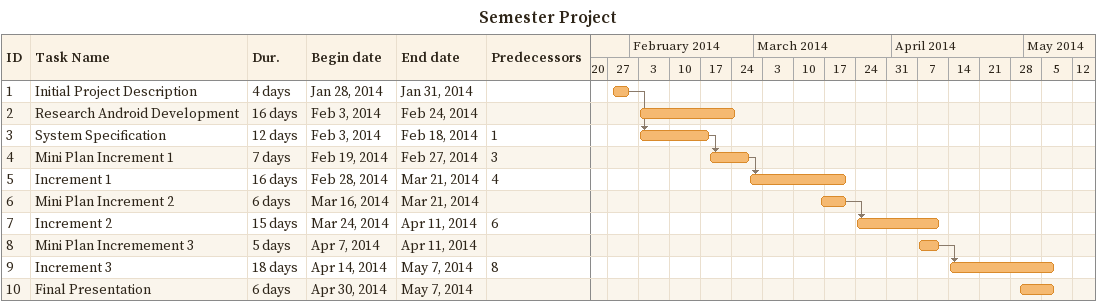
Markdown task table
Semester Project

| ID | Task | Duration | Start | Finish | Predecessors |
|---|---|---|---|---|---|
| 1 | Initial Project Description | 4d | 2014-01-28 | 2014-01-31 |  |
| 2 | Research Android Development | 16d | 2014-02-03 | 2014-02-24 |  |
| 3 | System Specification | 12d | 2014-02-03 | 2014-02-18 | 1 |
| 4 | Mini Plan Increment 1 | 7d | 2014-02-19 | 2014-02-27 | 3 |
| 5 | Increment 1 | 16d | 2014-02-28 | 2014-03-21 | 4 |
| 6 | Mini Plan Increment 2 | 6d | 2014-03-16 | 2014-03-21 |  |
| 7 | Increment 2 | 15d | 2014-03-24 | 2014-04-11 | 6 |
| 8 | Mini Plan Incremement 3 | 5d | 2014-04-07 | 2014-04-11 |  |
| 9 | Increment 3 | 18d | 2014-04-14 | 2014-05-07 | 8 |
| 10 | Final Presentation | 6d | 2014-04-30 | 2014-05-07 |  |
